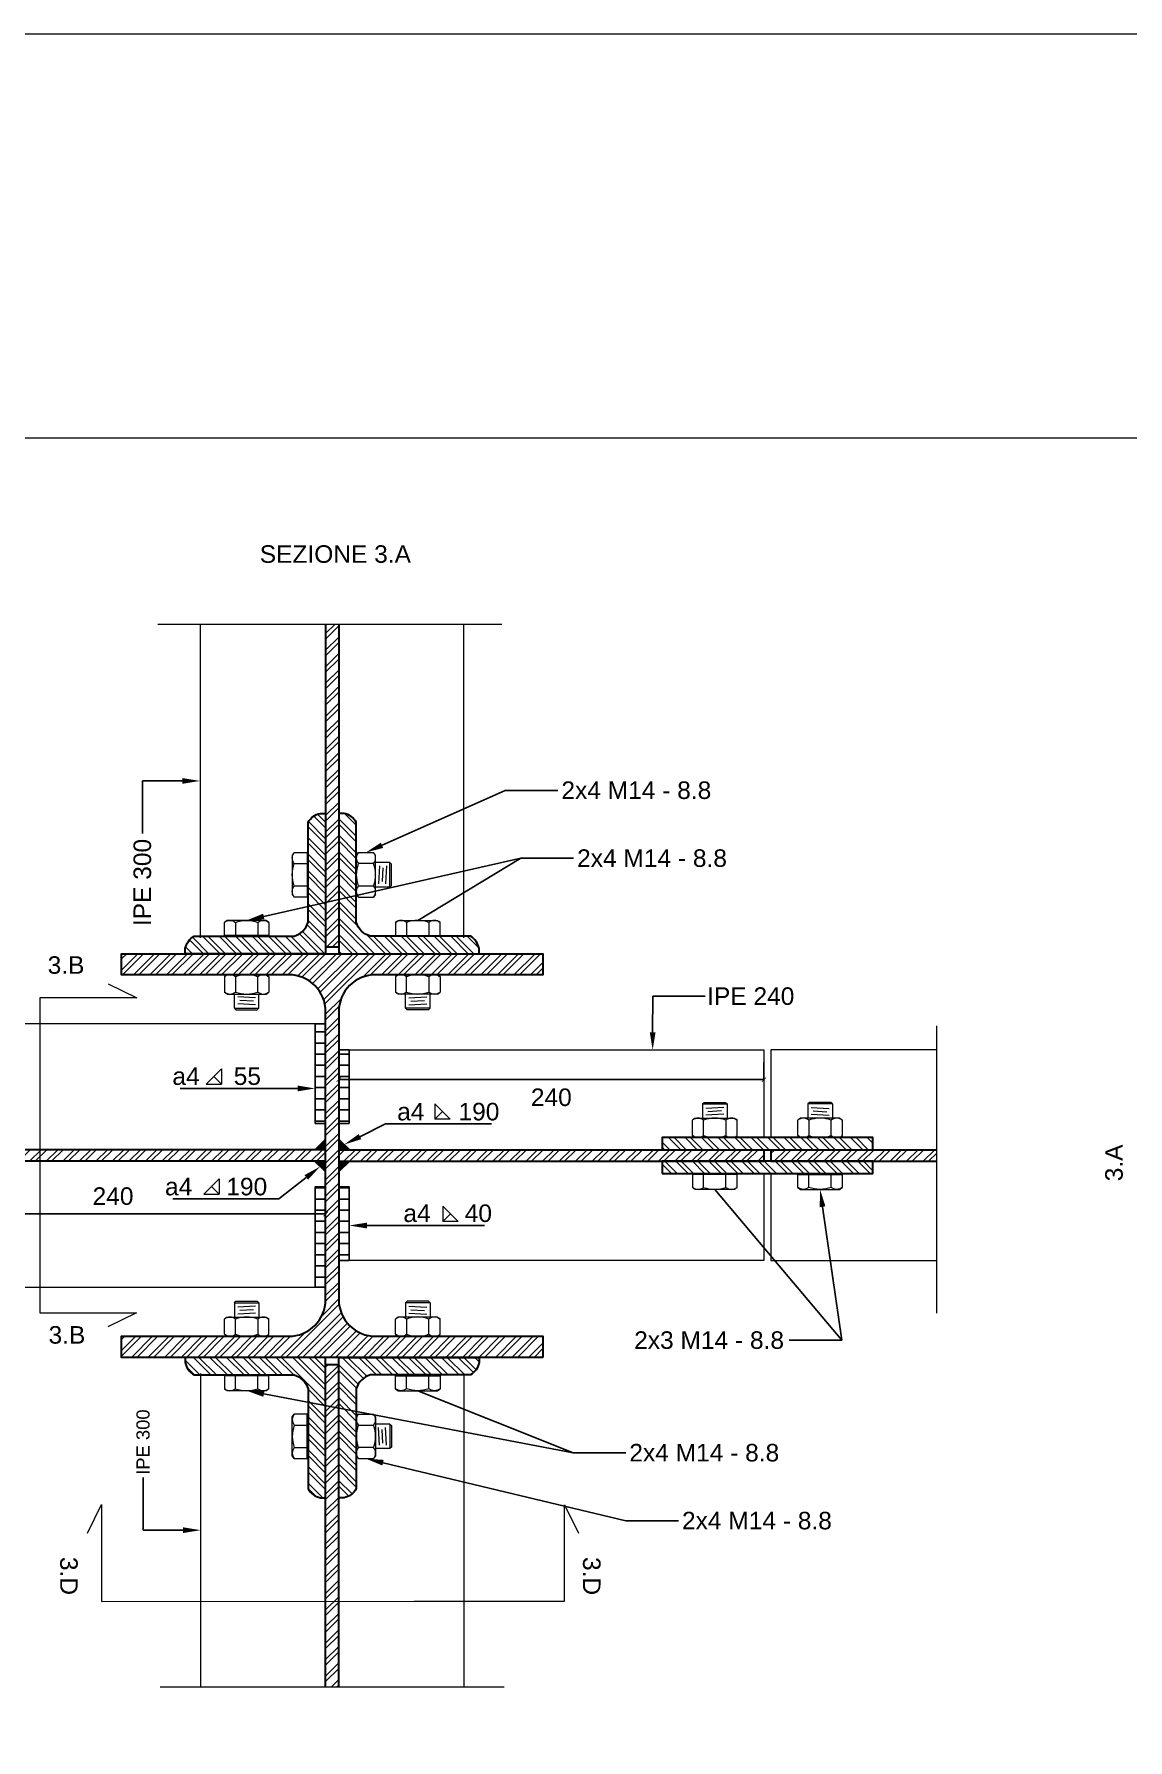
# Model space of a CAD drawing. Header units: millimetres. Extents: x 1415 to 3549, y 2194 to 4677.
# Drawn here: x 1785.552 to 1786.176, y 2313.448 to 2314.42 of the extents above; entities that cross this region are included whole.
import ezdxf
from ezdxf import colors
from ezdxf.entities.mleader import LeaderData, LeaderLine
from ezdxf.math import Vec2, Vec3

# ---------------------------------------------------------------- set-up
doc = ezdxf.new("R2010")
doc.units = ezdxf.units.MM
doc.linetypes.add('ACAD_ISO02W100', pattern=[15, 12, -3])
doc.linetypes.add('DASHDOT', pattern=[1, 0.5, -0.25, 0, -0.25])
doc.layers.get('0').update_dxf_attribs({"plot": 0})
for name, color, linetype, lineweight in [('bulloni', 170, 'Continuous', 15), ('Layer3', 7, 'Continuous', 15), ('Layer4', 7, 'Continuous', 15), ('quote', 252, 'Continuous', 5), ('sezionato particolari', 7, 'Continuous', 30), ('sezione', 18, 'ACAD_ISO02W100', 20)]:
    doc.layers.add(name, color=color, linetype=linetype, lineweight=lineweight)
doc.layers.add('retini', color=7, linetype='DASHDOT', lineweight=9, true_color=0x636466)
doc.layers.add('saldatura', color=6, linetype='Continuous')
doc.styles.get("Standard").update_dxf_attribs({"font": 'arial.ttf'})
doc.dimstyles.new('quote acciaio', dxfattribs={"dimtxt": 0.01, "dimasz": 0.0025, "dimexe": 0, "dimexo": 0, "dimgap": 0.005, "dimtad": 2, "dimdec": 0, "dimlfac": 1000, "dimzin": 0, "dimdsep": 46, "dimtxsty": 'Standard', "dimblk": 'ARCHTICK', "dimcen": 0, "dimclre": 252, "dimadec": 0, "dimazin": 0, "dimtfac": 1, "dimtdec": 0, "dimtofl": 0, "dimtmove": 0, "dimatfit": 3, "dimfxl": 0.01, "dimfxlon": 1, "dimtolj": 1, "dimtzin": 0, "dimarcsym": 0})
pattern_1 = [(45, (0, 0), (-0.004714634464, 0.004714634464), []), (45, (0.003143, 0), (-0.004714634464, 0.004714634464), [])]
pattern_2 = [(135, (0, 0), (-0.004714634464, -0.004714634464), []), (135, (2e-19, 0.003143), (-0.004714634464, -0.004714634464), [])]

# ---------------------------------------------------------------- blocks, each defined once
blk = doc.blocks.new('testa M-14')
at = {"layer": 'bulloni'}
blk.add_line((1771.5161, 2322.78757), (1771.50871, 2322.78757), dxfattribs=at)
for points in [[(1771.50871, 2322.78384), (1771.50825, 2322.78384), (1771.50825, 2322.804)], [(1771.50825, 2322.804), (1771.50871, 2322.804)], [(1771.5161, 2322.78122), (1771.50871, 2322.78122), (1771.50871, 2322.80662), (1771.5161, 2322.80662)], [(1771.50825, 2322.80142), (1771.50825, 2322.78642)]]:
    blk.add_lwpolyline(points, dxfattribs=at)
blk.add_lwpolyline([(1771.5161, 2322.80027, -0.181346), (1771.5161, 2322.78757, -0.362691), (1771.5161, 2322.78122), (1771.51725, 2322.78274), (1771.51725, 2322.8051), (1771.5161, 2322.80662, -0.362691), (1771.5161, 2322.80027), (1771.50871, 2322.80027)], format="xyb", dxfattribs=at)
blk = doc.blocks.new('_ArchTick')
at = {"color": 0, "linetype": 'ByBlock', "const_width": 0.15}
blk.add_lwpolyline([(-0.5, -0.5), (0.5, 0.5)], dxfattribs=at)
blk = doc.blocks.new('*D744')
at = {"layer": 'Defpoints', "color": 0, "transparency": 16777216}
for p in [(1785.72588, 2313.84083), (1785.96813, 2313.84083), (1785.72588, 2313.82388)]:
    blk.add_point(p, dxfattribs=at)
at = {"layer": 'quote', "color": 252, "lineweight": -2, "transparency": 16777216}
for p, q in [((1785.72588, 2313.83388), (1785.72588, 2313.82388)), ((1785.96813, 2313.83388), (1785.96813, 2313.82388))]:
    blk.add_line(p, q, dxfattribs=at)
at = {"layer": 'quote', "color": 0, "linetype": 'Continuous', "lineweight": -2, "transparency": 16777216}
blk.add_line((1785.96813, 2313.82388), (1785.72588, 2313.82388), dxfattribs=at)
at = {"layer": 'quote', "color": 0, "lineweight": -2, "transparency": 16777216, "xscale": 0.0025, "yscale": 0.0025, "zscale": 0.0025}
for p, rotation in [((1785.72588, 2313.82388), 179.9999999998753), ((1785.96813, 2313.82388), 359.9999999998753)]:
    blk.add_blockref('_ArchTick', p, dxfattribs=dict(at, rotation=rotation))
at = {"layer": 'quote', "color": 0, "transparency": 16777216, "insert": (1785.847, 2313.81377), "char_height": 0.01, "attachment_point": 5}
blk.add_mtext('\\A1;240', dxfattribs=at)
blk = doc.blocks.new('*D756')
at = {"layer": 'Defpoints', "color": 0, "transparency": 16777216}
for p in [(1785.47613, 2313.74735), (1785.47613, 2313.73418), (1785.71838, 2313.73418)]:
    blk.add_point(p, dxfattribs=at)
at = {"layer": 'quote', "color": 252, "lineweight": -2, "transparency": 16777216}
for p, q in [((1785.47613, 2313.73735), (1785.47613, 2313.74735)), ((1785.71838, 2313.73735), (1785.71838, 2313.74735))]:
    blk.add_line(p, q, dxfattribs=at)
at = {"layer": 'quote', "color": 0, "linetype": 'Continuous', "lineweight": -2, "transparency": 16777216}
blk.add_line((1785.71838, 2313.74735), (1785.47613, 2313.74735), dxfattribs=at)
at = {"layer": 'quote', "color": 0, "lineweight": -2, "transparency": 16777216, "xscale": 0.0025, "yscale": 0.0025, "zscale": 0.0025}
for p, rotation in [((1785.47613, 2313.74735), 179.9999999998753), ((1785.71838, 2313.74735), 359.9999999998753)]:
    blk.add_blockref('_ArchTick', p, dxfattribs=dict(at, rotation=rotation))
at = {"layer": 'quote', "color": 0, "transparency": 16777216, "insert": (1785.59725, 2313.75745), "char_height": 0.01, "attachment_point": 5}
blk.add_mtext('\\A1;240', dxfattribs=at)

msp = doc.modelspace()

# ---------------------------------------------------------------- hatches: boundary and pattern name
at = {"layer": 'retini', "transparency": 33554687}
h = msp.add_hatch(dxfattribs=at)
h.set_pattern_fill('ANSI32', color=256, scale=0.0007)
h.set_pattern_definition(pattern_1)
h.paths.add_polyline_path([(1788.09432, 2313.06986), (1788.08432, 2313.06986), (1788.08432, 2313.01786), (1788.08782, 2313.01786, 0.414214), (1788.09432, 2313.02436)])
h.paths.add_polyline_path([(1788.04189, 2312.39042), (1788.12767, 2312.39042), (1788.12767, 2312.44436), (1788.04189, 2312.44436)], flags=9)
h.paths.add_polyline_path([(1785.46109, 2312.50648), (1785.73321, 2312.50648), (1785.73321, 2312.54386), (1785.46109, 2312.54386)], flags=9)
h.paths.add_polyline_path([(1786.92891, 2312.71958), (1787.02008, 2312.71958), (1787.02008, 2312.74018), (1786.92891, 2312.74018)], flags=9)
h.paths.add_polyline_path([(1787.11661, 2312.87244), (1787.11658, 2312.84647), (1787.13719, 2312.84645), (1787.13722, 2312.87242)], flags=9)
h.paths.add_polyline_path([(1786.81869, 2312.87247), (1786.8187, 2312.84651), (1786.83931, 2312.84651), (1786.8393, 2312.87248)], flags=9)
h.paths.add_polyline_path([(1787.39903, 2312.47464), (1787.39903, 2312.50063), (1787.37842, 2312.50063), (1787.37842, 2312.47464)], flags=9)
h.paths.add_polyline_path([(1786.58697, 2312.47406), (1786.58697, 2312.50005), (1786.56637, 2312.50005), (1786.56637, 2312.47406)], flags=9)
h.paths.add_polyline_path([(1785.34483, 2312.73866), (1785.3708, 2312.73866), (1785.3708, 2312.75366), (1785.34483, 2312.75366)], flags=9)
h.paths.add_polyline_path([(1785.3443, 2313.26109), (1785.37027, 2313.26109), (1785.37027, 2313.27609), (1785.3443, 2313.27609)], flags=9)
h.paths.add_polyline_path([(1785.94107, 2312.88675), (1785.94107, 2312.91274), (1785.92046, 2312.91274), (1785.92046, 2312.88675)], flags=9)
h.paths.add_polyline_path([(1785.49286, 2313.33332), (1785.58406, 2313.33332), (1785.58406, 2313.35393), (1785.49286, 2313.35393)], flags=9)
h.paths.add_polyline_path([(1786.04853, 2312.48953), (1786.2663, 2312.48953), (1786.2663, 2312.56052), (1786.04853, 2312.56052)], flags=9)
h.paths.add_polyline_path([(1786.48965, 2314.10507), (1786.75583, 2314.10507), (1786.75583, 2314.16946), (1786.48965, 2314.16946)], flags=9)
h.paths.add_polyline_path([(1785.55875, 2313.66795), (1785.58472, 2313.66795), (1785.58472, 2313.68856), (1785.55875, 2313.68856)], flags=9)
h.paths.add_polyline_path([(1785.40676, 2313.66213), (1785.4335, 2313.66209), (1785.43354, 2313.6827), (1785.4068, 2313.68274)], flags=9)
h.paths.add_polyline_path([(1785.40695, 2313.87871), (1785.43369, 2313.87871), (1785.43369, 2313.89932), (1785.40695, 2313.89932)], flags=9)
h.paths.add_polyline_path([(1785.55823, 2313.87869), (1785.5842, 2313.87869), (1785.5842, 2313.8993), (1785.55823, 2313.8993)], flags=9)
h.paths.add_polyline_path([(1787.84031, 2314.01155), (1787.93149, 2314.01155), (1787.93149, 2314.03216), (1787.84031, 2314.03216)], flags=9)
h.paths.add_polyline_path([(1787.23861, 2314.01155), (1787.33055, 2314.01155), (1787.33055, 2314.03216), (1787.23861, 2314.03216)], flags=9)
h.paths.add_polyline_path([(1786.52328, 2314.01155), (1786.61522, 2314.01155), (1786.61522, 2314.03216), (1786.52328, 2314.03216)], flags=9)
h.paths.add_polyline_path([(1785.67773, 2314.11273), (1785.76893, 2314.11273), (1785.76893, 2314.13334), (1785.67773, 2314.13334)], flags=9)
h.paths.add_polyline_path([(1785.85956, 2313.55498), (1785.85953, 2313.52825), (1785.88013, 2313.52822), (1785.88016, 2313.55496)], flags=9)
h.paths.add_polyline_path([(1785.56169, 2313.55502), (1785.5617, 2313.52828), (1785.5823, 2313.52829), (1785.58229, 2313.55503)], flags=9)
h.paths.add_polyline_path([(1786.99016, 2313.76347), (1786.99016, 2313.78945), (1786.96956, 2313.78945), (1786.96956, 2313.76347)], flags=9)
h.paths.add_polyline_path([(1786.17811, 2313.76288), (1786.17811, 2313.78887), (1786.15751, 2313.78887), (1786.15751, 2313.76288)], flags=9)
h.paths.add_polyline_path([(1786.10318, 2312.42392), (1786.20445, 2312.42392), (1786.20445, 2312.44452), (1786.10318, 2312.44452)], flags=9)
h = msp.add_hatch(dxfattribs=at)
h.set_pattern_fill('ANSI32', color=256, scale=0.0007)
h.set_pattern_definition(pattern_1)
h.paths.add_polyline_path([(1785.72588, 2314.08344), (1785.71838, 2314.08344), (1785.71838, 2313.89963), (1785.72588, 2313.89963)])
h = msp.add_hatch(dxfattribs=at)
h.set_pattern_fill('ANSI32', color=256, scale=0.0007, angle=90)
h.set_pattern_definition(pattern_2)
h.paths.add_polyline_path([(1785.72588, 2313.89563), (1785.80588, 2313.89563), (1785.80588, 2313.89863, 0.204195), (1785.80088, 2313.90563), (1785.74388, 2313.90563, -0.267949), (1785.73588, 2313.91363), (1785.73588, 2313.97063, 0.204195), (1785.72888, 2313.97563), (1785.72588, 2313.97563)])
h.paths.add_polyline_path([(1785.71838, 2313.89563), (1785.71838, 2313.97563), (1785.71538, 2313.97563, 0.204195), (1785.70838, 2313.97063), (1785.70838, 2313.91363, -0.267949), (1785.70038, 2313.90563), (1785.64338, 2313.90563, 0.204195), (1785.63838, 2313.89863), (1785.63838, 2313.89563)])
h = msp.add_hatch(dxfattribs=at)
h.set_pattern_fill('ANSI32', color=256, scale=0.0007)
h.set_pattern_definition(pattern_1)
h.paths.add_polyline_path([(1785.60213, 2313.89563), (1785.60213, 2313.88363), (1785.69738, 2313.88363, -0.414214), (1785.71838, 2313.86263), (1785.71838, 2313.69863, -0.414214), (1785.69738, 2313.67763), (1785.60213, 2313.67763), (1785.60213, 2313.66563), (1785.84213, 2313.66563), (1785.84213, 2313.67763), (1785.74688, 2313.67763, -0.414214), (1785.72588, 2313.69863), (1785.72588, 2313.86263, -0.414214), (1785.74688, 2313.88363), (1785.84213, 2313.88363), (1785.84213, 2313.89563)])
h = msp.add_hatch(dxfattribs=at)
h.set_pattern_fill('ANSI32', color=256, scale=0.0007)
h.set_pattern_definition(pattern_1)
h.paths.add_polyline_path([(1785.47613, 2313.78393), (1785.53416, 2313.78393), (1785.71838, 2313.78393), (1785.71838, 2313.77734), (1785.47613, 2313.77734)])
h.paths.add_polyline_path([(1785.3776, 2313.78393), (1785.3776, 2313.77734), (1785.47213, 2313.77734), (1785.47213, 2313.78393)])
h = msp.add_hatch(dxfattribs=at)
h.set_pattern_fill('ANSI32', color=256, scale=0.0007)
h.set_pattern_definition(pattern_1)
h.paths.add_polyline_path([(1785.96813, 2313.78393), (1785.91009, 2313.78393), (1785.72588, 2313.78393), (1785.72588, 2313.77734), (1785.96813, 2313.77734)])
h.paths.add_polyline_path([(1786.06665, 2313.77734), (1786.06665, 2313.78393), (1785.97213, 2313.78393), (1785.97213, 2313.77734)])
h = msp.add_hatch(dxfattribs=at)
h.set_pattern_fill('ANSI32', color=256, scale=0.0007, angle=90)
h.set_pattern_definition(pattern_2)
h.paths.add_polyline_path([(1786.03016, 2313.78393), (1786.03016, 2313.79093), (1785.91009, 2313.79093), (1785.91009, 2313.78393)])
h.paths.add_polyline_path([(1786.03019, 2313.77034), (1786.03019, 2313.77734), (1785.97215, 2313.77734), (1785.91012, 2313.77734), (1785.91012, 2313.77034)])
h = msp.add_hatch(dxfattribs=at)
h.set_pattern_fill('ANSI32', color=256, scale=0.0007, angle=90)
h.set_pattern_definition(pattern_2)
h.paths.add_polyline_path([(1785.72588, 2313.58563), (1785.72888, 2313.58563, 0.204195), (1785.73588, 2313.59063), (1785.73588, 2313.64763, -0.267949), (1785.74388, 2313.65563), (1785.80088, 2313.65563, 0.204195), (1785.80588, 2313.66263), (1785.80588, 2313.66563), (1785.72588, 2313.66563)])
h.paths.add_polyline_path([(1785.63838, 2313.66563), (1785.63838, 2313.66263, 0.204195), (1785.64338, 2313.65563), (1785.70038, 2313.65563, -0.267949), (1785.70838, 2313.64763), (1785.70838, 2313.59063, 0.204195), (1785.71538, 2313.58563), (1785.71838, 2313.58563), (1785.71838, 2313.66563)])
h = msp.add_hatch(dxfattribs=at)
h.set_pattern_fill('ANSI32', color=256, scale=0.0007)
h.set_pattern_definition(pattern_1)
h.paths.add_polyline_path([(1785.71838, 2313.47782), (1785.72588, 2313.47782), (1785.72588, 2313.52662), (1785.71838, 2313.52661)])
h.paths.add_polyline_path([(1785.72588, 2313.66163), (1785.71838, 2313.66163), (1785.71838, 2313.58563), (1785.71838, 2313.52661), (1785.72588, 2313.52662)])
at = {"layer": 'saldatura'}
h = msp.add_hatch(dxfattribs=at)
h.set_pattern_fill('ANSI31', color=256, scale=0.002, angle=135)
h.paths.add_polyline_path([(1785.73188, 2313.84083), (1785.72588, 2313.84083), (1785.72588, 2313.79893), (1785.73188, 2313.79893)])
h.paths.add_polyline_path([(1785.71238, 2313.79893), (1785.71838, 2313.79893), (1785.71838, 2313.85563), (1785.71238, 2313.85563)])
h.paths.add_polyline_path([(1785.72588, 2313.72083), (1785.73188, 2313.72083), (1785.73188, 2313.76273), (1785.72588, 2313.76273)])
h.paths.add_polyline_path([(1785.71838, 2313.76273), (1785.71238, 2313.76273), (1785.71238, 2313.70563), (1785.71838, 2313.70563)])
h = msp.add_hatch(color=256, dxfattribs=at)
h.dxf.hatch_style = 1
h.paths.add_polyline_path([(1785.71526, 2313.78693), (1785.71215, 2313.78393), (1785.71838, 2313.78393), (1785.71838, 2313.78993)])
h = msp.add_hatch(color=256, dxfattribs=at)
h.dxf.hatch_style = 1
h.paths.add_polyline_path([(1785.72899, 2313.78693), (1785.7321, 2313.78393), (1785.72588, 2313.78393), (1785.72588, 2313.78993)])
h = msp.add_hatch(color=256, dxfattribs=at)
h.dxf.hatch_style = 1
h.paths.add_polyline_path([(1785.71523, 2313.77434), (1785.71212, 2313.77734), (1785.71835, 2313.77734), (1785.71835, 2313.77134)])
h = msp.add_hatch(color=256, dxfattribs=at)
h.dxf.hatch_style = 1
h.paths.add_polyline_path([(1785.72899, 2313.77434), (1785.7321, 2313.77734), (1785.72588, 2313.77734), (1785.72588, 2313.77134)])

# ---------------------------------------------------------------- linework, layer by layer
at = {"layer": 'bulloni'}
for p, q in [((1785.73588, 2313.95182), (1785.73703, 2313.95334)), ((1785.73588, 2313.92945), (1785.73588, 2313.95182)), ((1785.73703, 2313.95334), (1785.74572, 2313.95334)), ((1785.74688, 2313.95182), (1785.74572, 2313.95334)), ((1785.74688, 2313.92945), (1785.74688, 2313.95182)), ((1785.74572, 2313.94698), (1785.73703, 2313.94698)), ((1785.75498, 2313.94763), (1785.74688, 2313.94763)), ((1785.74907, 2313.94574), (1785.7485, 2313.93553)), ((1785.75097, 2313.94456), (1785.75053, 2313.93671)), ((1785.753, 2313.94574), (1785.75243, 2313.93553)), ((1785.75498, 2313.93363), (1785.75498, 2313.94763)), ((1785.7559, 2313.94672), (1785.75498, 2313.94763)), ((1785.7559, 2313.93455), (1785.7559, 2313.94672)), ((1785.73703, 2313.93428), (1785.74572, 2313.93428)), ((1785.75498, 2313.93363), (1785.74688, 2313.93363)), ((1785.75498, 2313.93363), (1785.7559, 2313.93455)), ((1785.73588, 2313.92945), (1785.73703, 2313.92793)), ((1785.73703, 2313.92793), (1785.74572, 2313.92793)), ((1785.74688, 2313.92945), (1785.74572, 2313.92793)), ((1785.66219, 2313.88363), (1785.66067, 2313.88248)), ((1785.66067, 2313.88248), (1785.66067, 2313.87379)), ((1785.66702, 2313.88248), (1785.66702, 2313.87379)), ((1785.67973, 2313.87379), (1785.67973, 2313.88248)), ((1785.68456, 2313.88363), (1785.68608, 2313.88248)), ((1785.68608, 2313.88248), (1785.68608, 2313.87379)), ((1785.75969, 2313.88363), (1785.75817, 2313.88248)), ((1785.75817, 2313.88248), (1785.75817, 2313.87379)), ((1785.76452, 2313.87379), (1785.76452, 2313.88248)), ((1785.77723, 2313.88248), (1785.77723, 2313.87379)), ((1785.78206, 2313.88363), (1785.78358, 2313.88248)), ((1785.78358, 2313.88248), (1785.78358, 2313.87379)), ((1785.66219, 2313.87263), (1785.66067, 2313.87379)), ((1785.66219, 2313.87263), (1785.68456, 2313.87263)), ((1785.66638, 2313.86453), (1785.66638, 2313.87263)), ((1785.68038, 2313.86453), (1785.68038, 2313.87263)), ((1785.68456, 2313.87263), (1785.68608, 2313.87379)), ((1785.75969, 2313.87263), (1785.75817, 2313.87379)), ((1785.78206, 2313.87263), (1785.75969, 2313.87263)), ((1785.76388, 2313.86453), (1785.76388, 2313.87263)), ((1785.77788, 2313.86453), (1785.77788, 2313.87263)), ((1785.78206, 2313.87263), (1785.78358, 2313.87379)), ((1785.66638, 2313.86453), (1785.66729, 2313.86361)), ((1785.66638, 2313.86453), (1785.68038, 2313.86453)), ((1785.66729, 2313.86361), (1785.67946, 2313.86361)), ((1785.67848, 2313.87044), (1785.66827, 2313.87101)), ((1785.67848, 2313.86651), (1785.66827, 2313.86708)), ((1785.6773, 2313.86854), (1785.66945, 2313.86898)), ((1785.67946, 2313.86361), (1785.68038, 2313.86453)), ((1785.77788, 2313.86453), (1785.76388, 2313.86453)), ((1785.76479, 2313.86361), (1785.76388, 2313.86453)), ((1785.77696, 2313.86361), (1785.76479, 2313.86361)), ((1785.76577, 2313.87044), (1785.77598, 2313.87101)), ((1785.76577, 2313.86651), (1785.77598, 2313.86708)), ((1785.76695, 2313.86854), (1785.7748, 2313.86898)), ((1785.77788, 2313.86453), (1785.77696, 2313.86361)), ((1785.93313, 2313.81003), (1785.93404, 2313.81095)), ((1785.93313, 2313.81003), (1785.93313, 2313.80193)), ((1785.93313, 2313.81003), (1785.94713, 2313.81003)), ((1785.93404, 2313.81095), (1785.94621, 2313.81095)), ((1785.94523, 2313.80805), (1785.93502, 2313.80748)), ((1785.94523, 2313.80412), (1785.93502, 2313.80355)), ((1785.94405, 2313.80602), (1785.9362, 2313.80558)), ((1785.94621, 2313.81095), (1785.94713, 2313.81003)), ((1785.94713, 2313.81003), (1785.94713, 2313.80193)), ((1785.99404, 2313.81095), (1785.99313, 2313.81003)), ((1785.99313, 2313.81003), (1785.99313, 2313.80193)), ((1786.00713, 2313.81003), (1785.99313, 2313.81003)), ((1786.00621, 2313.81095), (1785.99404, 2313.81095)), ((1785.99502, 2313.80805), (1786.00523, 2313.80748)), ((1785.99502, 2313.80412), (1786.00523, 2313.80355)), ((1785.9962, 2313.80602), (1786.00405, 2313.80558)), ((1786.00713, 2313.81003), (1786.00621, 2313.81095)), ((1786.00713, 2313.81003), (1786.00713, 2313.80193)), ((1785.92894, 2313.80193), (1785.92742, 2313.80077)), ((1785.92742, 2313.79208), (1785.92742, 2313.80077)), ((1785.92894, 2313.80193), (1785.95131, 2313.80193)), ((1785.93377, 2313.79208), (1785.93377, 2313.80077)), ((1785.94648, 2313.80077), (1785.94648, 2313.79208)), ((1785.95131, 2313.80193), (1785.95283, 2313.80077)), ((1785.95283, 2313.79208), (1785.95283, 2313.80077)), ((1785.98894, 2313.80193), (1785.98742, 2313.80077)), ((1785.98742, 2313.79208), (1785.98742, 2313.80077)), ((1786.01131, 2313.80193), (1785.98894, 2313.80193)), ((1785.99377, 2313.80077), (1785.99377, 2313.79208)), ((1786.00648, 2313.79208), (1786.00648, 2313.80077)), ((1786.01131, 2313.80193), (1786.01283, 2313.80077)), ((1786.01283, 2313.79208), (1786.01283, 2313.80077)), ((1785.92894, 2313.79093), (1785.92742, 2313.79208)), ((1785.95131, 2313.79093), (1785.95283, 2313.79208)), ((1785.98894, 2313.79093), (1785.98742, 2313.79208)), ((1786.01131, 2313.79093), (1786.01283, 2313.79208)), ((1785.66638, 2313.69674), (1785.66729, 2313.69765)), ((1785.66638, 2313.69674), (1785.66638, 2313.68863)), ((1785.66638, 2313.69674), (1785.68038, 2313.69674)), ((1785.66729, 2313.69765), (1785.67946, 2313.69765)), ((1785.67946, 2313.69765), (1785.68038, 2313.69674)), ((1785.68038, 2313.69674), (1785.68038, 2313.68863)), ((1785.76479, 2313.69765), (1785.76388, 2313.69674)), ((1785.76388, 2313.69674), (1785.76388, 2313.68863)), ((1785.77788, 2313.69674), (1785.76388, 2313.69674)), ((1785.77696, 2313.69765), (1785.76479, 2313.69765)), ((1785.77788, 2313.69674), (1785.77696, 2313.69765)), ((1785.77788, 2313.69674), (1785.77788, 2313.68863)), ((1785.66219, 2313.68863), (1785.66067, 2313.68748)), ((1785.66067, 2313.67879), (1785.66067, 2313.68748)), ((1785.66219, 2313.68863), (1785.68456, 2313.68863)), ((1785.66702, 2313.67879), (1785.66702, 2313.68748)), ((1785.67848, 2313.69476), (1785.66827, 2313.69419)), ((1785.67848, 2313.69083), (1785.66827, 2313.69026)), ((1785.6773, 2313.69273), (1785.66945, 2313.69229)), ((1785.67973, 2313.68748), (1785.67973, 2313.67879)), ((1785.68456, 2313.68863), (1785.68608, 2313.68748)), ((1785.68608, 2313.67879), (1785.68608, 2313.68748)), ((1785.75969, 2313.68863), (1785.75817, 2313.68748)), ((1785.75817, 2313.67879), (1785.75817, 2313.68748)), ((1785.78206, 2313.68863), (1785.75969, 2313.68863)), ((1785.76452, 2313.68748), (1785.76452, 2313.67879)), ((1785.76577, 2313.69476), (1785.77598, 2313.69419)), ((1785.76577, 2313.69083), (1785.77598, 2313.69026)), ((1785.76695, 2313.69273), (1785.7748, 2313.69229)), ((1785.77723, 2313.67879), (1785.77723, 2313.68748)), ((1785.78206, 2313.68863), (1785.78358, 2313.68748)), ((1785.78358, 2313.67879), (1785.78358, 2313.68748)), ((1785.66219, 2313.67763), (1785.66067, 2313.67879)), ((1785.68456, 2313.67763), (1785.68608, 2313.67879)), ((1785.75969, 2313.67763), (1785.75817, 2313.67879)), ((1785.78206, 2313.67763), (1785.78358, 2313.67879)), ((1785.73588, 2313.63182), (1785.73703, 2313.63334)), ((1785.73588, 2313.63182), (1785.73588, 2313.60945)), ((1785.73703, 2313.63334), (1785.74572, 2313.63334)), ((1785.74688, 2313.63182), (1785.74572, 2313.63334)), ((1785.74688, 2313.63182), (1785.74688, 2313.60945)), ((1785.73703, 2313.62698), (1785.74572, 2313.62698)), ((1785.75498, 2313.62763), (1785.74688, 2313.62763)), ((1785.74907, 2313.61553), (1785.7485, 2313.62574)), ((1785.75097, 2313.61671), (1785.75053, 2313.62456)), ((1785.753, 2313.61553), (1785.75243, 2313.62574)), ((1785.75498, 2313.62763), (1785.7559, 2313.62672)), ((1785.75498, 2313.62763), (1785.75498, 2313.61363)), ((1785.7559, 2313.62672), (1785.7559, 2313.61455)), ((1785.73588, 2313.60945), (1785.73703, 2313.60793)), ((1785.74572, 2313.61428), (1785.73703, 2313.61428)), ((1785.74688, 2313.60945), (1785.74572, 2313.60793)), ((1785.75498, 2313.61363), (1785.74688, 2313.61363)), ((1785.7559, 2313.61455), (1785.75498, 2313.61363)), ((1785.73703, 2313.60793), (1785.74572, 2313.60793))]:
    msp.add_line(p, q, dxfattribs=at)
for centre, radius, start, end in [((1785.74083, 2313.95016), 0.00495, 140.12945, 219.87055), ((1785.74192, 2313.95016), 0.00495, 320.12945, 39.87055), ((1785.75396, 2313.94063), 0.01809, 159.44272, 200.55728), ((1785.72879, 2313.94063), 0.01809, 339.44272, 20.55728), ((1785.74083, 2313.93111), 0.00495, 140.12945, 219.87055), ((1785.74192, 2313.93111), 0.00495, 320.12945, 39.87055), ((1785.66385, 2313.87868), 0.00495, 50.12945, 129.87055), ((1785.67338, 2313.86555), 0.01809, 69.44272, 110.55728), ((1785.6829, 2313.87868), 0.00495, 50.12945, 129.87055), ((1785.76135, 2313.87868), 0.00495, 50.12945, 129.87055), ((1785.77088, 2313.86555), 0.01809, 69.44272, 110.55728), ((1785.7804, 2313.87868), 0.00495, 50.12945, 129.87055), ((1785.66385, 2313.87759), 0.00495, 230.12945, 309.87055), ((1785.67338, 2313.89072), 0.01809, 249.44272, 290.55728), ((1785.6829, 2313.87759), 0.00495, 230.12945, 309.87055), ((1785.76135, 2313.87759), 0.00495, 230.12945, 309.87055), ((1785.77088, 2313.89072), 0.01809, 249.44272, 290.55728), ((1785.7804, 2313.87759), 0.00495, 230.12945, 309.87055), ((1785.9306, 2313.79697), 0.00495, 50.12945, 129.87055), ((1785.94013, 2313.78384), 0.01809, 69.44272, 110.55728), ((1785.94965, 2313.79697), 0.00495, 50.12945, 129.87055), ((1785.9906, 2313.79697), 0.00495, 50.12945, 129.87055), ((1786.00013, 2313.78384), 0.01809, 69.44272, 110.55728), ((1786.00965, 2313.79697), 0.00495, 50.12945, 129.87055), ((1785.9306, 2313.79588), 0.00495, 230.12945, 309.87055), ((1785.94013, 2313.80901), 0.01809, 249.44272, 290.55728), ((1785.94965, 2313.79588), 0.00495, 230.12945, 309.87055), ((1785.9906, 2313.79588), 0.00495, 230.12945, 309.87055), ((1786.00013, 2313.80901), 0.01809, 249.44272, 290.55728), ((1786.00965, 2313.79588), 0.00495, 230.12945, 309.87055), ((1785.66385, 2313.68368), 0.00495, 50.12945, 129.87055), ((1785.67338, 2313.67055), 0.01809, 69.44272, 110.55728), ((1785.6829, 2313.68368), 0.00495, 50.12945, 129.87055), ((1785.76135, 2313.68368), 0.00495, 50.12945, 129.87055), ((1785.77088, 2313.67055), 0.01809, 69.44272, 110.55728), ((1785.7804, 2313.68368), 0.00495, 50.12945, 129.87055), ((1785.66385, 2313.68259), 0.00495, 230.12945, 309.87055), ((1785.67338, 2313.69572), 0.01809, 249.44272, 290.55728), ((1785.6829, 2313.68259), 0.00495, 230.12945, 309.87055), ((1785.76135, 2313.68259), 0.00495, 230.12945, 309.87055), ((1785.77088, 2313.69572), 0.01809, 249.44272, 290.55728), ((1785.7804, 2313.68259), 0.00495, 230.12945, 309.87055), ((1785.74083, 2313.63016), 0.00495, 140.12945, 219.87055), ((1785.74192, 2313.63016), 0.00495, 320.12945, 39.87055), ((1785.75396, 2313.62063), 0.01809, 159.44272, 200.55728), ((1785.72879, 2313.62063), 0.01809, 339.44272, 20.55728), ((1785.74083, 2313.61111), 0.00495, 140.12945, 219.87055), ((1785.74192, 2313.61111), 0.00495, 320.12945, 39.87055)]:
    msp.add_arc(centre, radius, start, end, dxfattribs=at)
at = {"layer": 'Layer3'}
for points in [[(1785.31059, 2314.18968), (1788.28059, 2314.18968), (1788.28059, 2312.20923), (1785.31059, 2312.20923)], [(1785.31059, 2314.18968), (1788.28059, 2314.18968), (1788.27892, 2313.42333), (1785.31059, 2313.42333)]]:
    msp.add_lwpolyline(points, close=True, dxfattribs=at)
at = {"layer": 'Layer4'}
msp.add_lwpolyline([(1791.9107, 2314.41963), (1781.69514, 2314.41963), (1781.69514, 2311.98149), (1791.9107, 2311.98149)], close=True, dxfattribs=at)
for points in [[(1785.64713, 2313.90475), (1785.64713, 2314.08344)], [(1785.79713, 2313.90475), (1785.79713, 2314.08344)], [(1785.68071, 2313.90563), (1785.66604, 2313.90563)], [(1785.76354, 2313.90563), (1785.77821, 2313.90563)], [(1785.71838, 2313.85563), (1785.47613, 2313.85563), (1785.47613, 2313.79093)], [(1785.72588, 2313.84083), (1785.96813, 2313.84083), (1785.96813, 2313.79093)], [(1786.06665, 2313.84083), (1785.97213, 2313.84083), (1785.97213, 2313.79093)], [(1785.47613, 2313.77034), (1785.47613, 2313.70563), (1785.71838, 2313.70563)], [(1785.96813, 2313.77034), (1785.96813, 2313.72083), (1785.72588, 2313.72083)], [(1785.97213, 2313.77034), (1785.97213, 2313.72083), (1786.06665, 2313.72083)], [(1785.64713, 2313.65652), (1785.64713, 2313.47782)], [(1785.68071, 2313.65563), (1785.66604, 2313.65563)], [(1785.76354, 2313.65563), (1785.77821, 2313.65563)], [(1785.79713, 2313.65652), (1785.79713, 2313.47782)]]:
    msp.add_lwpolyline(points, dxfattribs=at)
at = {"layer": 'quote', "lineweight": 20}
for points in [[(1785.65902, 2313.82997), (1785.65028, 2313.82123), (1785.65465, 2313.8256), (1785.65902, 2313.82123)], [(1785.65902, 2313.82997), (1785.65902, 2313.82123)], [(1785.65028, 2313.82123), (1785.65902, 2313.82123)], [(1785.78056, 2313.81004), (1785.78056, 2313.80131)], [(1785.78056, 2313.81004), (1785.7893, 2313.80131), (1785.78493, 2313.80568), (1785.78056, 2313.80131)], [(1785.7893, 2313.80131), (1785.78056, 2313.80131)], [(1785.65764, 2313.76734), (1785.6489, 2313.7586), (1785.65327, 2313.76297), (1785.65764, 2313.7586)], [(1785.65764, 2313.76734), (1785.65764, 2313.7586)], [(1785.6489, 2313.7586), (1785.65764, 2313.7586)], [(1785.78523, 2313.75187), (1785.78523, 2313.74313)], [(1785.78523, 2313.75187), (1785.79397, 2313.74313), (1785.7896, 2313.7475), (1785.78523, 2313.74313)], [(1785.79397, 2313.74313), (1785.78523, 2313.74313)]]:
    msp.add_lwpolyline(points, dxfattribs=at)
at = {"layer": 'saldatura'}
for points in [[(1785.71238, 2313.79893), (1785.71238, 2313.85563), (1785.71838, 2313.85563), (1785.71838, 2313.79893)], [(1785.73188, 2313.79893), (1785.73188, 2313.84083), (1785.72588, 2313.84083), (1785.72588, 2313.79893)], [(1785.71838, 2313.78993), (1785.71838, 2313.78993), (1785.71215, 2313.78393), (1785.71838, 2313.78393)], [(1785.72588, 2313.78993), (1785.72588, 2313.78993), (1785.7321, 2313.78393), (1785.72588, 2313.78393)], [(1785.71835, 2313.77134), (1785.71835, 2313.77134), (1785.71212, 2313.77734), (1785.71835, 2313.77734)], [(1785.72588, 2313.77134), (1785.72588, 2313.77134), (1785.7321, 2313.77734), (1785.72588, 2313.77734)], [(1785.71238, 2313.70563), (1785.71238, 2313.76273), (1785.71838, 2313.76273), (1785.71838, 2313.70563)], [(1785.73188, 2313.72083), (1785.73188, 2313.76273), (1785.72588, 2313.76273), (1785.72588, 2313.72083)]]:
    msp.add_lwpolyline(points, close=True, dxfattribs=at)
at = {"layer": 'sezionato particolari'}
for points in [[(1785.71838, 2314.08344), (1785.71838, 2313.89963)], [(1785.72588, 2314.08344), (1785.72588, 2313.89963)], [(1785.71838, 2313.89963), (1785.72588, 2313.89963)], [(1785.71838, 2313.78393), (1785.47613, 2313.78393)], [(1785.72588, 2313.78393), (1785.96813, 2313.78393)], [(1785.91009, 2313.78393), (1786.03016, 2313.78393), (1786.03016, 2313.79093), (1785.91009, 2313.79093), (1785.91009, 2313.78393)], [(1785.96813, 2313.78393), (1785.96813, 2313.77734)], [(1785.97213, 2313.78393), (1785.97213, 2313.77734)], [(1785.97213, 2313.78393), (1786.0669, 2313.78393)], [(1785.71835, 2313.77734), (1785.4761, 2313.77734)], [(1785.7259, 2313.77734), (1785.96815, 2313.77734)], [(1785.91012, 2313.77034), (1786.03019, 2313.77034), (1786.03019, 2313.77734), (1785.91012, 2313.77734), (1785.91012, 2313.77034)], [(1785.97215, 2313.77734), (1786.06675, 2313.77734)], [(1785.71838, 2313.47782), (1785.71838, 2313.66163)], [(1785.71838, 2313.66163), (1785.72588, 2313.66163)], [(1785.72588, 2313.47782), (1785.72588, 2313.66163)]]:
    msp.add_lwpolyline(points, dxfattribs=at)
for points in [[(1785.71838, 2313.89563), (1785.63838, 2313.89563), (1785.63838, 2313.89863, -0.204195), (1785.64338, 2313.90563), (1785.70038, 2313.90563, 0.267949), (1785.70838, 2313.91363), (1785.70838, 2313.97063, -0.204195), (1785.71538, 2313.97563), (1785.71838, 2313.97563)], [(1785.72588, 2313.89563), (1785.80588, 2313.89563), (1785.80588, 2313.89863, 0.204195), (1785.80088, 2313.90563), (1785.74388, 2313.90563, -0.267949), (1785.73588, 2313.91363), (1785.73588, 2313.97063, 0.204195), (1785.72888, 2313.97563), (1785.72588, 2313.97563)], [(1785.84213, 2313.66563), (1785.60213, 2313.66563), (1785.60213, 2313.67763), (1785.69738, 2313.67763, 0.414214), (1785.71838, 2313.69863), (1785.71838, 2313.86263, 0.414214), (1785.69738, 2313.88363), (1785.60213, 2313.88363), (1785.60213, 2313.89563), (1785.84213, 2313.89563), (1785.84213, 2313.88363), (1785.74688, 2313.88363, 0.414214), (1785.72588, 2313.86263), (1785.72588, 2313.69863, 0.414214), (1785.74688, 2313.67763), (1785.84213, 2313.67763)], [(1785.71838, 2313.66563), (1785.63838, 2313.66563), (1785.63838, 2313.66263, 0.204195), (1785.64338, 2313.65563), (1785.70038, 2313.65563, -0.267949), (1785.70838, 2313.64763), (1785.70838, 2313.59063, 0.204195), (1785.71538, 2313.58563), (1785.71838, 2313.58563)], [(1785.72588, 2313.66563), (1785.80588, 2313.66563), (1785.80588, 2313.66263, -0.204195), (1785.80088, 2313.65563), (1785.74388, 2313.65563, 0.267949), (1785.73588, 2313.64763), (1785.73588, 2313.59063, -0.204195), (1785.72888, 2313.58563), (1785.72588, 2313.58563)]]:
    msp.add_lwpolyline(points, format="xyb", close=True, dxfattribs=at)
at = {"layer": 'sezione', "ltscale": 0.2}
for points in [[(1785.62278, 2314.08344), (1785.81887, 2314.08344)], [(1785.59445, 2313.87846), (1785.61072, 2313.87044), (1785.55549, 2313.87044), (1785.55556, 2313.69092), (1785.61057, 2313.69094), (1785.5943, 2313.68294)], [(1786.06665, 2313.69091), (1786.06665, 2313.85455)], [(1785.58269, 2313.56544), (1785.59071, 2313.58171), (1785.59074, 2313.52648), (1785.76876, 2313.52666)], [(1785.76876, 2313.52666), (1785.85451, 2313.52666), (1785.85447, 2313.58167), (1785.86248, 2313.5654)], [(1785.62408, 2313.47782), (1785.82017, 2313.47782)]]:
    msp.add_lwpolyline(points, dxfattribs=at)

# ---------------------------------------------------------------- block references
at = {"layer": 'bulloni'}
for p, rotation in [((3557.21663, 4636.73455), 180), ((4108.4673, 542.39738), 90.00000000000007), ((-536.7938, 4085.27859), 270.0000000000001), ((-537.02305, 4085.16389), 270.0000000000001)]:
    msp.add_blockref('testa M-14', p, dxfattribs=dict(at, rotation=rotation))
at = {"layer": 'bulloni', "xscale": -1}
for p, rotation in [((-537.02305, 542.39738), 269.9999999999999), ((4108.73405, 4085.27859), 89.99999999999993), ((4108.4673, 4085.16389), 89.99999999999993), ((3557.21663, -9.17329), 359.9999999999999)]:
    msp.add_blockref('testa M-14', p, dxfattribs=dict(at, rotation=rotation))

# ---------------------------------------------------------------- texts
at = {"layer": 'Layer4', "insert": (1785.68086, 2314.12837), "char_height": 0.01, "attachment_point": 1}
msp.add_mtext_dynamic_manual_height_columns('SEZIONE 3.A', width=40.6484226, gutter_width=12.5, heights=[0], dxfattribs=at)
at = {"layer": 'sezione', "char_height": 0.01, "attachment_point": 3}
for insert in [(1785.58095, 2313.89419), (1785.58147, 2313.68345)]:
    msp.add_mtext_dynamic_manual_height_columns('3.B', width=40.6484226, gutter_width=12.5, heights=[0], dxfattribs=dict(at, insert=insert))
at = {"layer": 'sezione', "char_height": 0.01}
for s, insert, attachment_point, rotation in [('3.A', (1786.16261, 2313.76597), 1, 90), ('3.D', (1785.56697, 2313.55193), 7, 270.02295)]:
    msp.add_mtext_dynamic_manual_height_columns(s, width=40.6484226, gutter_width=12.5, heights=[0], dxfattribs=dict(at, insert=insert, attachment_point=attachment_point, rotation=rotation))
at = {"layer": 'sezione', "ltscale": 0.2, "insert": (1785.87505, 2313.55188), "char_height": 0.01, "attachment_point": 1, "rotation": 269.93263}
msp.add_mtext_dynamic_manual_height_columns('3.D', width=40.6484226, gutter_width=12.5, heights=[0], dxfattribs=at)

# ---------------------------------------------------------------- dimensions: what is measured, and where the dimension line sits
at = {"layer": 'quote'}
for base, p1, p2, picture, middle in [((1785.72588, 2313.82388), (1785.96813, 2313.84083), (1785.72588, 2313.84083), '*D744', (1785.847, 2313.81377)), ((1785.47613, 2313.74735), (1785.71838, 2313.73418), (1785.47613, 2313.73418), '*D756', (1785.59725, 2313.75745))]:
    dim = msp.add_linear_dim(base=base, p1=p1, p2=p2, angle=180, text='240', dimstyle='quote acciaio', dxfattribs=at)
    dim.commit()
    dim.dimension.update_dxf_attribs({"geometry": picture, "text_midpoint": middle})

# ---------------------------------------------------------------- leaders
ml = msp.add_multileader_mtext('Standard', dxfattribs=at)
ml.set_content('IPE 300', color=256)
ml.set_leader_properties()
ml.build(insert=Vec2(0, 0))
ml.multileader.update_dxf_attribs({"dogleg_length": 0.03, "arrow_head_size": 0.01})
ctx = ml.context
ctx.base_point, ctx.char_height, ctx.arrow_head_size, ctx.landing_gap_size, ctx.plane_origin, ctx.plane_x_axis, ctx.plane_y_axis = Vec3(1785.61399, 2313.91035), 0.01, 0.01, 0.003, Vec3(1785.64674, 2313.99409), Vec3(0, 1), Vec3(-1, 0)
ctx.text_align_type = 2
notes = []
notes.append((ctx, [(0, (1, 1, 0), (1785.61399, 2313.99408), (0, -1), 0.03, [(0, [(1785.64674, 2313.99409), (1785.61399, 2313.99408)], 0, [])])]))
ctx.mtext.insert, ctx.mtext.text_direction, ctx.mtext.rotation, ctx.mtext.alignment, ctx.mtext.flow_direction = Vec3(1785.6089, 2313.96108), Vec3(0, 1), 1.570796, 3, 5
ml = msp.add_multileader_mtext('Standard', dxfattribs=at)
ml.set_content('2x4 M14 - 8.8', color=256)
ml.set_leader_properties()
ml.build(insert=Vec2(0, 0))
ml.multileader.update_dxf_attribs({"dogleg_length": 0.03, "arrow_head_size": 0.01})
ctx = ml.context
ctx.base_point, ctx.char_height, ctx.arrow_head_size, ctx.landing_gap_size, ctx.plane_origin = Vec3(1785.85074, 2313.98872), 0.01, 0.01, 0.003, Vec3(1785.6481, 2314.11614)
ctx.text_align_type = 2
notes.append((ctx, [(0, (1, 1, 0), (1785.82074, 2313.98872), (1, 0), 0.03, [(0, [(1785.74138, 2313.95334), (1785.82074, 2313.98872)], 0, [])])]))
ctx.mtext.insert, ctx.mtext.alignment, ctx.mtext.flow_direction = Vec3(1785.93814, 2313.99381), 3, 5
ml = msp.add_multileader_mtext('Standard', dxfattribs=at)
ml.set_content('2x4 M14 - 8.8', color=256)
ml.set_leader_properties()
ml.build(insert=Vec2(0, 0))
ml.multileader.update_dxf_attribs({"dogleg_length": 0.03, "arrow_head_size": 0.01})
ctx = ml.context
ctx.base_point, ctx.char_height, ctx.arrow_head_size, ctx.landing_gap_size, ctx.plane_origin = Vec3(1785.85969, 2313.95003), 0.01, 0.01, 0.003, Vec3(1785.61575, 2314.08899)
ctx.text_align_type = 2
notes.append((ctx, [(0, (1, 1, 0), (1785.82969, 2313.95003), (1, 0), 0.03, [(1, [(1785.67338, 2313.91463), (1785.82969, 2313.95003), (1785.77088, 2313.91463)], 0, [])])]))
ctx.mtext.insert, ctx.mtext.alignment, ctx.mtext.flow_direction = Vec3(1785.94708, 2313.95511), 3, 5
ml = msp.add_multileader_mtext('Standard', dxfattribs=at)
ml.set_content('IPE 240', color=256)
ml.set_leader_properties()
ml.build(insert=Vec2(0, 0))
ml.multileader.update_dxf_attribs({"dogleg_length": 0.03, "arrow_head_size": 0.01})
ctx = ml.context
ctx.base_point, ctx.char_height, ctx.arrow_head_size, ctx.landing_gap_size, ctx.plane_origin = Vec3(1785.93475, 2313.87141), 0.01, 0.01, 0.003, Vec3(1785.90474, 2313.84083)
ctx.text_align_type = 2
notes.append((ctx, [(0, (1, 1, 0), (1785.90475, 2313.87141), (1, 0), 0.03, [(0, [(1785.90474, 2313.84083), (1785.90475, 2313.87141)], 0, [])])]))
ctx.mtext.insert, ctx.mtext.alignment, ctx.mtext.flow_direction = Vec3(1785.98549, 2313.87649), 3, 5
ml = msp.add_multileader_mtext('Standard', dxfattribs=at)
ml.set_content('a4     55', color=256)
ml.set_leader_properties()
ml.build(insert=Vec2(0, 0))
ml.multileader.update_dxf_attribs({"text_left_attachment_type": 6, "text_right_attachment_type": 6, "dogleg_length": 0.00363, "arrow_head_size": 0.01})
ctx = ml.context
ctx.base_point, ctx.char_height, ctx.arrow_head_size, ctx.landing_gap_size, ctx.plane_origin = Vec3(1785.62912, 2313.81887), 0.01, 0.01, 0.003, Vec3(1785.71238, 2313.81788)
ctx.left_attachment, ctx.right_attachment, ctx.text_align_type = 6, 6, 2
notes.append((ctx, [(0, (1, 1, 0), (1785.68817, 2313.81887), (-1, 0), 0.00363, [(0, [(1785.71238, 2313.81887), (1785.68817, 2313.81887)], 0, [])])]))
ctx.mtext.insert, ctx.mtext.alignment, ctx.mtext.flow_direction = Vec3(1785.68154, 2313.83087), 3, 5
ml = msp.add_multileader_mtext('Standard', dxfattribs=at)
ml.set_content('a4     190', color=256)
ml.set_leader_properties()
ml.build(insert=Vec2(0, 0))
ml.multileader.update_dxf_attribs({"text_left_attachment_type": 6, "text_right_attachment_type": 6, "dogleg_length": 0.00363, "arrow_head_size": 0.01})
ctx = ml.context
ctx.base_point, ctx.char_height, ctx.arrow_head_size, ctx.landing_gap_size, ctx.plane_origin = Vec3(1785.75615, 2313.79866), 0.01, 0.01, 0.003, Vec3(1785.75932, 2313.75459)
ctx.left_attachment, ctx.right_attachment = 6, 6
notes.append((ctx, [(0, (1, 1, 0), (1785.75252, 2313.79866), (1, 0), 0.00363, [(0, [(1785.72899, 2313.78693), (1785.75252, 2313.79866)], 0, [])])]))
ctx.mtext.insert, ctx.mtext.flow_direction = Vec3(1785.75915, 2313.81066), 5
ml = msp.add_multileader_mtext('Standard', dxfattribs=at)
ml.set_content('a4     190', color=256)
ml.set_leader_properties()
ml.build(insert=Vec2(0, 0))
ml.multileader.update_dxf_attribs({"text_left_attachment_type": 6, "text_right_attachment_type": 6, "dogleg_length": 0.00363, "arrow_head_size": 0.01})
ctx = ml.context
ctx.base_point, ctx.char_height, ctx.arrow_head_size, ctx.landing_gap_size, ctx.plane_origin = Vec3(1785.62502, 2313.75595), 0.01, 0.01, 0.003, Vec3(1785.68493, 2313.71188)
ctx.left_attachment, ctx.right_attachment, ctx.text_align_type = 6, 6, 2
notes.append((ctx, [(0, (1, 1, 0), (1785.69173, 2313.75595), (-1, 0), 0.00363, [(0, [(1785.71523, 2313.77434), (1785.69173, 2313.75595)], 0, [])])]))
ctx.mtext.insert, ctx.mtext.rotation, ctx.mtext.alignment, ctx.mtext.flow_direction = Vec3(1785.6851, 2313.76795), 6.283185, 3, 5
ml = msp.add_multileader_mtext('Standard', dxfattribs=at)
ml.set_content('2x3 M14 - 8.8', color=256)
ml.set_leader_properties()
ml.build(insert=Vec2(0, 0))
ml.multileader.update_dxf_attribs({"dogleg_length": 0.03, "arrow_head_size": 0.01})
ctx = ml.context
ctx.base_point, ctx.char_height, ctx.arrow_head_size, ctx.landing_gap_size, ctx.plane_origin = Vec3(1785.89221, 2313.67538), 0.01, 0.01, 0.003, Vec3(1786.05775, 2313.58698)
ctx.text_align_type = 2
notes.append((ctx, [(0, (1, 1, 0), (1786.0126, 2313.67538), (-1, 0), 0.03, [(1, [(1786.00013, 2313.76134), (1786.0126, 2313.67538), (1785.94013, 2313.76134)], 0, [])])]))
ctx.mtext.insert, ctx.mtext.alignment, ctx.mtext.flow_direction = Vec3(1785.9796, 2313.68047), 3, 5
ml = msp.add_multileader_mtext('Standard', dxfattribs=at)
ml.set_content('a4     40', color=256)
ml.set_leader_properties()
ml.build(insert=Vec2(0, 0))
ml.multileader.update_dxf_attribs({"text_left_attachment_type": 6, "text_right_attachment_type": 6, "dogleg_length": 0.00363, "arrow_head_size": 0.01})
ctx = ml.context
ctx.base_point, ctx.char_height, ctx.arrow_head_size, ctx.landing_gap_size, ctx.plane_origin = Vec3(1785.75971, 2313.74077), 0.01, 0.01, 0.003, Vec3(1785.73188, 2313.73978)
ctx.left_attachment, ctx.right_attachment = 6, 6
notes.append((ctx, [(0, (1, 1, 0), (1785.75608, 2313.74077), (1, 0), 0.00363, [(0, [(1785.73188, 2313.74077), (1785.75608, 2313.74077)], 0, [])])]))
ctx.mtext.insert, ctx.mtext.flow_direction = Vec3(1785.76271, 2313.75277), 5
ml = msp.add_multileader_mtext('Standard', dxfattribs=at)
ml.set_content('2x4 M14 - 8.8', color=256)
ml.set_leader_properties()
ml.build(insert=Vec2(0, 0))
ml.multileader.update_dxf_attribs({"dogleg_length": 0.03, "arrow_head_size": 0.01})
ctx = ml.context
ctx.base_point, ctx.char_height, ctx.arrow_head_size, ctx.landing_gap_size, ctx.plane_origin = Vec3(1785.88947, 2313.61124), 0.01, 0.01, 0.003, Vec3(1785.61575, 2313.47228)
ctx.text_align_type = 2
notes.append((ctx, [(0, (1, 1, 0), (1785.85947, 2313.61124), (1, 0), 0.03, [(1, [(1785.67338, 2313.64663), (1785.85947, 2313.61124), (1785.77088, 2313.64663)], 0, [])])]))
ctx.mtext.insert, ctx.mtext.alignment, ctx.mtext.flow_direction = Vec3(1785.97686, 2313.61633), 3, 5
ml = msp.add_multileader_mtext('Standard', dxfattribs=at)
ml.set_content('IPE 300', color=256)
ml.set_leader_properties()
ml.build(insert=Vec2(0, 0))
ml.multileader.update_dxf_attribs({"dogleg_length": 0.03, "arrow_head_size": 0.01})
ctx = ml.context
ctx.base_point, ctx.char_height, ctx.arrow_head_size, ctx.landing_gap_size, ctx.plane_origin, ctx.plane_x_axis, ctx.plane_y_axis = Vec3(1785.61438, 2313.59718), 0.0075, 0.01, 0.003, Vec3(1785.64713, 2313.56717), Vec3(0, 1), Vec3(-1, 0)
ctx.text_align_type = 2
notes.append((ctx, [(0, (1, 1, 0), (1785.61438, 2313.56718), (0, 1), 0.03, [(0, [(1785.64713, 2313.56717), (1785.61438, 2313.56718)], 0, [])])]))
ctx.mtext.insert, ctx.mtext.text_direction, ctx.mtext.rotation, ctx.mtext.alignment, ctx.mtext.flow_direction = Vec3(1785.61056, 2313.63598), Vec3(0, 1), 1.570796, 3, 5
ml = msp.add_multileader_mtext('Standard', dxfattribs=at)
ml.set_content('2x4 M14 - 8.8', color=256)
ml.set_leader_properties()
ml.build(insert=Vec2(0, 0))
ml.multileader.update_dxf_attribs({"dogleg_length": 0.03, "arrow_head_size": 0.01})
ctx = ml.context
ctx.base_point, ctx.char_height, ctx.arrow_head_size, ctx.landing_gap_size, ctx.plane_origin = Vec3(1785.91947, 2313.57254), 0.01, 0.01, 0.003, Vec3(1785.6481, 2313.44513)
ctx.text_align_type = 2
notes.append((ctx, [(0, (1, 1, 0), (1785.88947, 2313.57254), (1, 0), 0.03, [(0, [(1785.74138, 2313.60793), (1785.88947, 2313.57254)], 0, [])])]))
ctx.mtext.insert, ctx.mtext.alignment, ctx.mtext.flow_direction = Vec3(1786.00686, 2313.57763), 3, 5
for ctx, leaders in notes:
    for number, flags, end, landing, length, lines in leaders:
        leader = LeaderData()
        leader.index, (leader.has_last_leader_line, leader.has_dogleg_vector, leader.attachment_direction) = number, flags
        leader.last_leader_point, leader.dogleg_vector, leader.dogleg_length = Vec3(end), Vec3(landing), length
        for number, points, colour, breaks in lines:
            line = LeaderLine()
            line.index, line.vertices, line.color, line.breaks = number, Vec3.list(points), colors.encode_raw_color(colour), breaks
            leader.lines.append(line)
        ctx.leaders.append(leader)

doc.saveas('drawing.dxf')
